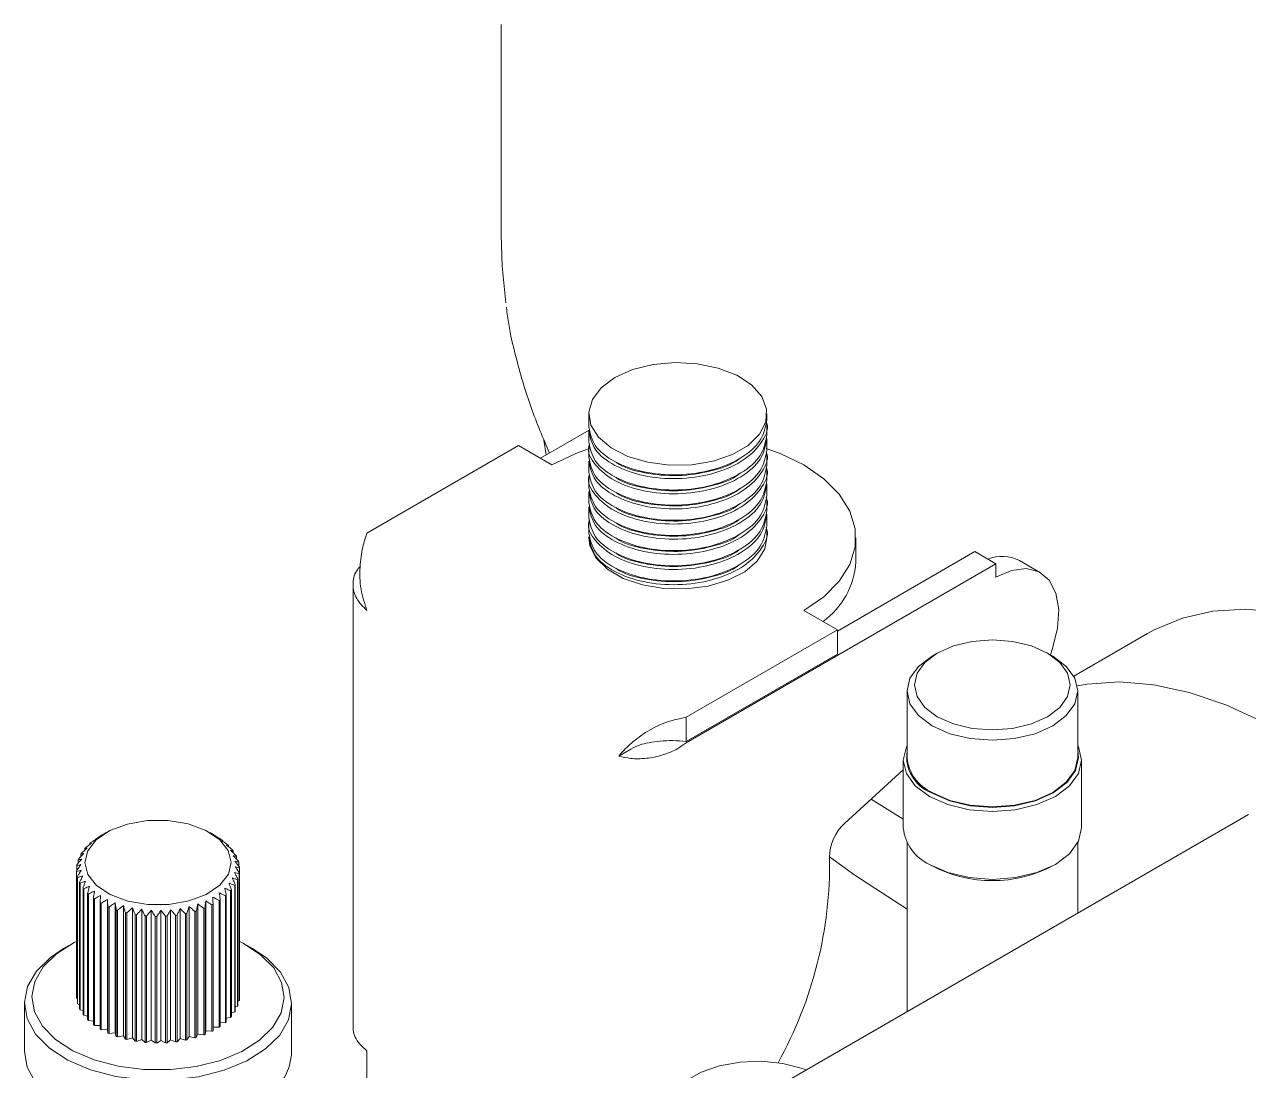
# Model space of a CAD drawing. Header units: millimetres. Extents: x 51507 to 66627, y -17810 to -7118.
# Drawn here: x 61073.8 to 61156.3, y -13988.9 to -13918.4 of the extents above; entities that cross this region are included whole.
import ezdxf

# ---------------------------------------------------------------- set-up
doc = ezdxf.new("R2010")
doc.units = ezdxf.units.MM
doc.header["$LTSCALE"] = 10
doc.layers.add('粗实线', color=4, linetype='Continuous', lineweight=18)

msp = doc.modelspace()

# ---------------------------------------------------------------- linework, layer by layer
at = {"layer": '粗实线'}
for p, q in [((61105.919, -13918.444), (61105.919, -13918.551)), ((61105.919, -13918.551), (61105.919, -13932.636)), ((61111.834, -13944.672), (61111.834, -13945.565)), ((61123.834, -13945.054), (61123.834, -13944.672)), ((61123.834, -13946.075), (61123.834, -13945.307)), ((61108.571, -13947.663), (61111.851, -13945.77)), ((61111.834, -13945.817), (61111.834, -13946.585)), ((61096.885, -13952.695), (61107.086, -13946.806)), ((61107.086, -13946.806), (61109.349, -13948.112)), ((61108.969, -13947.433), (61108.798, -13946.447)), ((61111.834, -13946.838), (61111.834, -13947.606)), ((61123.834, -13947.096), (61123.834, -13946.327)), ((61111.834, -13947.858), (61111.834, -13948.627)), ((61123.834, -13948.117), (61123.834, -13947.348)), ((61123.834, -13949.137), (61123.834, -13948.369)), ((61111.834, -13948.879), (61111.834, -13949.648)), ((61123.834, -13950.158), (61123.834, -13949.389)), ((61111.834, -13949.9), (61111.834, -13950.668)), ((61123.834, -13951.179), (61123.834, -13950.41)), ((61111.834, -13950.92), (61111.834, -13951.689)), ((61111.834, -13951.941), (61111.834, -13952.71)), ((61123.834, -13952.199), (61123.834, -13951.431)), ((61123.834, -13953.011), (61123.834, -13952.451)), ((61111.834, -13952.962), (61111.834, -13953.011)), ((61129.834, -13954.644), (61129.834, -13953.011)), ((61128.582, -13959.297), (61137.844, -13953.95)), ((61137.844, -13953.95), (61139.258, -13954.767)), ((61118.381, -13966.819), (61139.258, -13954.767)), ((61139.258, -13954.767), (61139.258, -13955.665)), ((61142.258, -13955.368), (61140.844, -13954.552)), ((61095.948, -13956.165), (61095.948, -13985.967)), ((61128.582, -13959.215), (61126.319, -13957.909)), ((61118.381, -13965.104), (61128.582, -13959.215)), ((61128.582, -13959.215), (61128.582, -13960.848)), ((61149.48, -13959.468), (61144.509, -13962.338)), ((61118.381, -13966.737), (61128.582, -13960.848)), ((61135.311, -13960.783), (61134.957, -13960.987)), ((61142.736, -13960.782), (61143.089, -13960.987)), ((61133.274, -13963.334), (61133.274, -13967.825)), ((61144.774, -13967.825), (61144.774, -13963.334)), ((61118.381, -13965.104), (61118.381, -13966.737)), ((61113.855, -13967.717), (61114.673, -13967.245)), ((61133.024, -13967.988), (61133.024, -13972.561)), ((61145.024, -13972.561), (61145.024, -13967.988)), ((61133.024, -13968.655), (61129.068, -13972.265)), ((61130.861, -13970.629), (61133.024, -13971.977)), ((61156.282, -13971.643), (61090.103, -14009.847)), ((61078.625, -13973.315), (61078.625, -13973.287)), ((61079.319, -13972.873), (61079.108, -13972.994)), ((61079.108, -13972.995), (61079.109, -13972.994)), ((61086.698, -13973.104), (61086.298, -13972.873)), ((61087.166, -13973.453), (61087.166, -13973.411)), ((61077.605, -13974.484), (61077.605, -13974.321)), ((61077.869, -13974.062), (61077.869, -13973.952)), ((61078.211, -13973.672), (61078.211, -13973.606)), ((61087.552, -13973.824), (61087.552, -13973.741)), ((61087.864, -13974.227), (61087.864, -13974.097)), ((61133.274, -13973.55), (61133.274, -13984.925)), ((61144.774, -13978.286), (61144.774, -13973.55)), ((61077.325, -13975.417), (61077.325, -13975.1)), ((61077.423, -13974.936), (61077.423, -13974.705)), ((61088.095, -13974.662), (61088.095, -13974.473)), ((61088.244, -13975.125), (61088.244, -13974.862)), ((61134.922, -13975.092), (61134.781, -13975.01)), ((61143.125, -13975.091), (61143.267, -13975.01)), ((61077.311, -13983.957), (61077.311, -13975.438)), ((61077.315, -13984.019), (61077.315, -13975.499)), ((61077.373, -13984.354), (61077.373, -13975.835)), ((61077.391, -13984.415), (61077.391, -13975.895)), ((61088.282, -13984.178), (61088.282, -13975.658)), ((61088.292, -13984.116), (61088.292, -13975.597)), ((61088.306, -13983.779), (61088.306, -13975.259)), ((61077.522, -13984.744), (61077.522, -13976.224)), ((61077.552, -13984.803), (61077.552, -13976.283)), ((61077.754, -13985.119), (61077.754, -13976.6)), ((61077.797, -13985.176), (61077.797, -13976.656)), ((61087.701, -13985.319), (61087.701, -13976.799)), ((61087.748, -13985.264), (61087.748, -13976.744)), ((61087.977, -13984.954), (61087.977, -13976.434)), ((61088.013, -13984.896), (61088.013, -13976.376)), ((61088.172, -13984.571), (61088.172, -13976.051)), ((61088.195, -13984.511), (61088.195, -13975.991)), ((61078.065, -13985.475), (61078.065, -13976.955)), ((61078.12, -13985.528), (61078.12, -13977.008)), ((61078.451, -13985.806), (61078.451, -13977.286)), ((61078.517, -13985.854), (61078.517, -13977.334)), ((61078.906, -13986.106), (61078.906, -13977.586)), ((61078.982, -13986.149), (61078.982, -13977.629)), ((61079.394, -13986.133), (61079.394, -13977.368)), ((61079.913, -13986.362), (61079.913, -13977.597)), ((61086.022, -13986.229), (61086.022, -13977.464)), ((61086.922, -13985.976), (61086.922, -13977.456)), ((61086.992, -13985.93), (61086.992, -13977.41)), ((61087.347, -13985.662), (61087.347, -13977.142)), ((61087.406, -13985.611), (61087.406, -13977.091)), ((61079.423, -13986.371), (61079.423, -13977.851)), ((61079.508, -13986.408), (61079.508, -13977.888)), ((61079.993, -13986.596), (61079.993, -13978.076)), ((61080.085, -13986.627), (61080.085, -13978.107)), ((61080.477, -13986.552), (61080.477, -13977.787)), ((61080.607, -13986.778), (61080.607, -13978.258)), ((61080.705, -13986.802), (61080.705, -13978.282)), ((61081.078, -13986.699), (61081.078, -13977.934)), ((61081.256, -13986.914), (61081.256, -13978.394)), ((61081.359, -13986.931), (61081.359, -13978.411)), ((61081.706, -13986.802), (61081.706, -13978.037)), ((61082.352, -13986.859), (61082.352, -13978.094)), ((61083.005, -13986.868), (61083.005, -13978.103)), ((61083.654, -13986.83), (61083.654, -13978.065)), ((61083.99, -13986.969), (61083.99, -13978.449)), ((61084.094, -13986.955), (61084.094, -13978.436)), ((61084.291, -13986.746), (61084.291, -13977.981)), ((61084.654, -13986.859), (61084.654, -13978.339)), ((61084.754, -13986.838), (61084.754, -13978.318)), ((61084.904, -13986.616), (61084.904, -13977.851)), ((61085.289, -13986.702), (61085.289, -13978.182)), ((61085.384, -13986.674), (61085.384, -13978.154)), ((61085.484, -13986.442), (61085.484, -13977.678)), ((61085.885, -13986.5), (61085.885, -13977.98)), ((61085.972, -13986.465), (61085.972, -13977.946)), ((61086.432, -13986.257), (61086.432, -13977.737)), ((61086.511, -13986.216), (61086.511, -13977.696)), ((61081.93, -13987.003), (61081.93, -13978.483)), ((61082.035, -13987.012), (61082.035, -13978.492)), ((61082.617, -13987.041), (61082.617, -13978.522)), ((61082.724, -13987.043), (61082.724, -13978.523)), ((61083.308, -13987.03), (61083.308, -13978.51)), ((61083.414, -13987.024), (61083.414, -13978.504)), ((61075.566, -13981.274), (61076.444, -13980.685)), ((61076.797, -13980.481), (61076.444, -13980.685)), ((61089.174, -13980.685), (61088.82, -13980.481)), ((61077.373, -13984.046), (61077.315, -13984.019)), ((61088.282, -13984.178), (61088.195, -13984.215)), ((61088.306, -13983.779), (61088.292, -13983.787)), ((61073.809, -13984.358), (61073.809, -13987.624)), ((61077.522, -13984.462), (61077.391, -13984.415)), ((61077.754, -13984.857), (61077.552, -13984.803)), ((61087.977, -13984.954), (61087.748, -13985.007)), ((61088.172, -13984.571), (61088.013, -13984.623)), ((61091.809, -13987.624), (61091.809, -13984.358)), ((61078.065, -13985.225), (61077.797, -13985.176)), ((61078.451, -13985.563), (61078.12, -13985.528)), ((61078.906, -13985.867), (61078.517, -13985.854)), ((61087.347, -13985.662), (61086.992, -13985.689)), ((61087.701, -13985.319), (61087.406, -13985.364)), ((61079.394, -13986.133), (61078.982, -13986.149)), ((61079.423, -13986.371), (61079.394, -13986.133)), ((61079.913, -13986.362), (61079.508, -13986.408)), ((61079.993, -13986.596), (61079.913, -13986.362)), ((61080.477, -13986.552), (61080.085, -13986.627)), ((61080.607, -13986.778), (61080.477, -13986.552)), ((61081.078, -13986.699), (61080.705, -13986.802)), ((61081.256, -13986.914), (61081.078, -13986.699)), ((61084.904, -13986.616), (61084.754, -13986.838)), ((61085.289, -13986.702), (61084.904, -13986.616)), ((61085.484, -13986.442), (61085.384, -13986.674)), ((61085.885, -13986.5), (61085.484, -13986.442)), ((61086.022, -13986.229), (61085.972, -13986.465)), ((61086.432, -13986.257), (61086.022, -13986.229)), ((61086.922, -13985.976), (61086.511, -13985.977)), ((61081.706, -13986.802), (61081.359, -13986.931)), ((61081.93, -13987.003), (61081.706, -13986.802)), ((61082.352, -13986.859), (61082.035, -13987.012)), ((61082.617, -13987.041), (61082.352, -13986.859)), ((61083.005, -13986.868), (61082.724, -13987.043)), ((61083.308, -13987.03), (61083.005, -13986.868)), ((61083.654, -13986.83), (61083.414, -13987.024)), ((61083.99, -13986.969), (61083.654, -13986.83)), ((61084.291, -13986.746), (61084.094, -13986.955)), ((61084.654, -13986.859), (61084.291, -13986.746)), ((61096.885, -13991.878), (61096.885, -13987.568))]:
    msp.add_line(p, q, dxfattribs=at)
for points in [[(61105.919, -13932.636), (61105.988, -13934.726), (61106.247, -13937.19)], [(61113.592, -13942.222), (61112.67, -13942.909), (61112.072, -13943.705), (61111.837, -13944.563), (61111.979, -13945.427), (61112.488, -13946.244), (61113.334, -13946.962), (61114.462, -13947.537), (61115.802, -13947.931), (61117.27, -13948.12), (61118.773, -13948.093), (61120.217, -13947.851), (61121.512, -13947.409), (61122.575, -13946.795), (61123.341, -13946.047), (61123.76, -13945.214), (61123.808, -13944.346), (61123.479, -13943.498), (61122.797, -13942.725), (61121.802, -13942.074), (61120.558, -13941.586), (61119.143, -13941.291), (61117.646, -13941.21), (61116.16, -13941.346), (61114.78, -13941.69), (61113.592, -13942.222)], [(61109.349, -13948.112), (61110.951, -13947.336), (61111.934, -13946.978)], [(61123.782, -13946.994), (61124.717, -13947.336), (61126.319, -13948.112), (61127.664, -13949.037), (61128.71, -13950.083), (61129.425, -13951.218), (61129.789, -13952.407), (61129.789, -13953.614), (61129.425, -13954.804), (61128.71, -13955.938), (61127.664, -13956.984), (61126.319, -13957.909)], [(61111.834, -13953.011), (61111.908, -13953.552), (61112.328, -13954.386), (61113.093, -13955.134), (61114.157, -13955.747), (61115.451, -13956.189), (61116.896, -13956.432), (61118.399, -13956.459), (61119.867, -13956.27), (61121.207, -13955.875), (61122.335, -13955.301), (61123.18, -13954.583), (61123.69, -13953.766), (61123.834, -13953.011)], [(61139.258, -13955.665), (61140.317, -13955.209), (61141.308, -13955.091), (61142.17, -13955.32), (61142.848, -13955.881), (61143.299, -13956.737), (61143.494, -13957.836), (61143.421, -13959.107), (61143.085, -13960.471), (61142.932, -13960.895)], [(61149.48, -13959.468), (61149.927, -13959.222), (61151.829, -13958.435), (61153.887, -13957.969), (61156.079, -13957.829), (61158.383, -13958.018), (61160.775, -13958.532), (61163.23, -13959.367), (61165.725, -13960.514), (61168.232, -13961.961), (61170.726, -13963.694), (61173.181, -13965.694), (61175.573, -13967.942), (61177.877, -13970.413), (61180.069, -13973.084), (61182.127, -13975.925), (61182.946, -13977.163)], [(61142.736, -13960.782), (61141.649, -13960.301), (61140.382, -13959.998), (61139.024, -13959.895), (61137.665, -13959.998), (61136.399, -13960.301), (61135.311, -13960.782), (61134.477, -13961.41), (61133.952, -13962.141), (61133.774, -13962.926), (61133.952, -13963.71), (61134.477, -13964.441), (61135.311, -13965.069)], [(61134.958, -13965.681), (61134.044, -13964.994), (61133.47, -13964.193), (61133.274, -13963.334), (61133.47, -13962.475), (61134.044, -13961.674), (61134.957, -13960.987)], [(61143.089, -13960.987), (61144.003, -13961.674), (61144.578, -13962.475), (61144.774, -13963.334), (61144.578, -13964.193), (61144.003, -13964.994), (61143.089, -13965.681), (61141.899, -13966.209), (61140.512, -13966.54), (61139.024, -13966.653), (61137.535, -13966.54), (61136.149, -13966.209), (61134.958, -13965.681)], [(61135.311, -13965.069), (61136.399, -13965.55), (61137.665, -13965.853), (61139.024, -13965.956), (61140.382, -13965.853), (61141.649, -13965.55), (61142.736, -13965.069), (61143.57, -13964.441), (61144.095, -13963.71), (61144.274, -13962.926), (61144.095, -13962.141), (61143.57, -13961.41), (61142.736, -13960.782)], [(61144.741, -13962.979), (61145.402, -13962.867), (61147.594, -13962.728), (61149.897, -13962.916), (61152.289, -13963.43), (61154.745, -13964.265), (61157.239, -13965.412), (61159.695, -13966.827)], [(61134.781, -13970.437), (61133.827, -13969.72), (61133.228, -13968.885), (61133.024, -13967.988), (61133.228, -13967.092), (61133.274, -13966.999)], [(61144.774, -13966.999), (61144.819, -13967.092), (61145.024, -13967.988), (61144.819, -13968.885), (61144.22, -13969.72), (61143.266, -13970.437), (61142.024, -13970.988), (61140.577, -13971.334), (61139.024, -13971.452), (61137.471, -13971.334), (61136.024, -13970.988), (61134.781, -13970.437)], [(61134.922, -13970.192), (61136.124, -13970.724), (61137.522, -13971.059), (61139.024, -13971.173), (61140.525, -13971.059), (61141.924, -13970.724), (61143.125, -13970.192), (61144.047, -13969.499), (61144.626, -13968.691), (61144.824, -13967.825), (61144.774, -13967.386)], [(61134.958, -13970.172), (61136.149, -13970.699), (61137.535, -13971.031), (61139.024, -13971.144), (61140.512, -13971.031), (61141.899, -13970.699), (61143.089, -13970.172), (61144.003, -13969.485), (61144.578, -13968.684), (61144.774, -13967.825)], [(61078.079, -13975.698), (61077.875, -13974.896), (61078.07, -13974.093), (61078.649, -13973.355), (61079.565, -13972.74), (61080.743, -13972.299), (61082.09, -13972.068), (61083.494, -13972.066), (61084.843, -13972.291), (61086.027, -13972.727), (61086.95, -13973.338), (61087.538, -13974.074)], [(61134.781, -13975.01), (61136.024, -13975.56), (61137.471, -13975.906), (61139.024, -13976.024), (61140.577, -13975.906), (61142.024, -13975.56), (61143.266, -13975.01), (61144.22, -13974.293), (61144.819, -13973.457), (61145.024, -13972.561)], [(61087.538, -13974.074), (61087.743, -13974.876), (61087.548, -13975.679), (61086.969, -13976.418), (61086.053, -13977.033), (61084.874, -13977.473), (61083.528, -13977.704), (61082.123, -13977.707), (61080.774, -13977.481), (61079.59, -13977.045), (61078.667, -13976.435), (61078.079, -13975.698)], [(61133.274, -13978.038), (61129.756, -13975.731), (61128.05, -13974.509)], [(61077.423, -13980.154), (61077.167, -13980.28), (61075.968, -13981.037)], [(61089.649, -13986.863), (61090.548, -13985.978), (61091.11, -13985.005), (61091.308, -13983.985), (61091.135, -13982.965), (61090.599, -13981.987), (61089.721, -13981.095), (61088.542, -13980.327), (61088.244, -13980.177)], [(61089.174, -13980.685), (61090.128, -13981.335), (61091.057, -13982.279), (61091.625, -13983.315), (61091.808, -13984.396), (61091.598, -13985.475), (61091.004, -13986.506), (61090.051, -13987.442)], [(61090.051, -13987.442), (61088.782, -13988.244), (61087.252, -13988.876), (61085.528, -13989.311), (61083.684, -13989.529), (61081.803, -13989.521), (61079.965, -13989.288), (61078.252, -13988.839), (61076.738, -13988.194), (61075.489, -13987.382), (61074.56, -13986.437), (61073.992, -13985.402), (61073.809, -13984.321), (61074.019, -13983.241), (61074.613, -13982.211), (61075.566, -13981.274)], [(61075.968, -13981.037), (61075.069, -13981.922), (61074.507, -13982.895), (61074.309, -13983.914), (61074.482, -13984.935), (61075.019, -13985.913), (61075.896, -13986.805), (61077.075, -13987.573), (61078.505, -13988.182), (61080.123, -13988.606), (61081.859, -13988.826), (61083.636, -13988.834), (61085.377, -13988.628), (61087.005, -13988.217), (61088.45, -13987.62), (61089.649, -13986.863)], [(61073.809, -13987.624), (61073.992, -13988.668), (61074.56, -13989.703), (61075.489, -13990.648), (61076.738, -13991.46), (61078.252, -13992.105), (61079.965, -13992.554), (61081.803, -13992.787), (61083.684, -13992.795), (61085.528, -13992.577), (61087.252, -13992.143), (61088.782, -13991.511), (61090.051, -13990.709)], [(61126.466, -13988.855), (61126.235, -13988.77), (61124.909, -13988.425), (61123.478, -13988.274), (61122.026, -13988.325), (61120.638, -13988.574), (61119.393, -13989.009), (61118.365, -13989.602), (61117.612, -13990.321), (61117.179, -13991.123), (61117.092, -13991.961), (61117.354, -13992.787), (61117.951, -13993.552), (61118.098, -13993.686)]]:
    msp.add_lwpolyline(points, dxfattribs=at)
for centre, radius, start, end in [((61139.667, -13956.856), 2.588, 62.9512, 111.66321), ((61124.34, -13954.226), 5.51, 306.47026, 355.6533), ((61135.893, -13967.734), 2.643, 172.42731, 248.44385), ((61136.146, -13967.542), 2.886, 185.62978, 245.69036), ((61131.127, -13974.55), 3.076, 132.01886, 179.60594), ((61136.021, -13972.265), 3.012, 185.62978, 245.69036), ((61081.235, -13977.146), 4.659, 123.03683, 124.0679), ((61084.591, -13976.847), 4.294, 53.15433, 54.24304), ((61079.734, -13975.583), 2.475, 147.77595, 149.34791), ((61080.19, -13975.921), 3.043, 138.32839, 139.69788), ((61080.707, -13976.445), 3.781, 130.13921, 131.3243), ((61085.121, -13976.213), 3.467, 45.47529, 46.73077), ((61085.62, -13975.764), 2.795, 36.6055, 38.05496), ((61079.184, -13975.353), 1.876, 170.37168, 172.26273), ((61079.386, -13975.409), 2.086, 158.5263, 160.28815), ((61086.024, -13975.503), 2.313, 27.25604, 28.07815), ((61086.052, -13975.488), 2.282, 26.4264, 27.25603), ((61086.331, -13975.376), 1.98, 15.02668, 16.85038), ((61100.496, -13974.982), 27.559, 330.92855, 0.94113), ((61139.024, -13967.306), 8.8, 242.22233, 297.78304), ((61079.149, -13975.348), 1.841, 182.78387, 184.69864), ((61079.286, -13975.321), 1.98, 195.02668, 196.85038), ((61086.433, -13975.344), 1.876, 350.37168, 352.26273), ((61086.468, -13975.349), 1.841, 2.78387, 4.69864), ((61079.565, -13975.208), 2.282, 206.4264, 207.25603), ((61079.593, -13975.194), 2.313, 207.25604, 208.07815), ((61079.997, -13974.933), 2.795, 216.6055, 218.05496), ((61085.427, -13974.776), 3.043, 318.32839, 319.69788), ((61085.884, -13975.114), 2.475, 327.77595, 329.34791), ((61086.231, -13975.288), 2.086, 338.5263, 340.28815), ((61080.496, -13974.484), 3.467, 225.47529, 226.73077), ((61081.026, -13973.85), 4.294, 233.15433, 234.24304), ((61081.537, -13973.06), 5.235, 239.83806, 240.79202), ((61084.382, -13973.551), 4.659, 303.03683, 304.0679), ((61084.91, -13974.252), 3.781, 310.13921, 311.3243), ((61081.985, -13972.169), 6.233, 245.73096, 246.58015), ((61082.34, -13971.252), 7.216, 251.01658, 251.78677), ((61082.589, -13970.398), 8.106, 255.85041, 256.56315), ((61082.734, -13969.693), 8.826, 260.36245, 261.03585), ((61082.85, -13969.47), 9.052, 277.23761, 277.89977), ((61082.959, -13970.094), 8.418, 281.62001, 282.31501), ((61083.165, -13970.899), 7.587, 286.26107, 287.00594), ((61083.478, -13971.801), 6.632, 291.27917, 292.09396), ((61083.892, -13972.712), 5.63, 296.81507, 297.7238), ((61082.796, -13969.21), 9.313, 264.66312, 265.31285), ((61082.809, -13969.002), 9.521, 268.84953, 269.48976), ((61082.812, -13969.092), 9.431, 273.01158, 273.65587), ((61079.149, -13983.868), 1.841, 182.78387, 184.69864), ((61086.433, -13983.864), 1.876, 350.37168, 352.26273), ((61079.286, -13983.841), 1.98, 195.02668, 196.85038), ((61079.579, -13983.721), 2.298, 206.42922, 208.08097), ((61085.884, -13983.634), 2.475, 327.77595, 329.34791), ((61086.231, -13983.808), 2.086, 338.5263, 340.28815), ((61079.997, -13983.453), 2.795, 216.6055, 218.05496), ((61080.496, -13983.003), 3.467, 225.47529, 226.73077), ((61081.026, -13982.37), 4.294, 233.15433, 234.24304), ((61084.91, -13982.772), 3.781, 310.13921, 311.3243), ((61085.427, -13983.296), 3.043, 318.32839, 319.69788), ((61081.537, -13981.58), 5.235, 239.83806, 240.79202), ((61081.985, -13980.689), 6.233, 245.73096, 246.58015), ((61082.34, -13979.772), 7.216, 251.01658, 251.78677), ((61083.165, -13979.419), 7.587, 286.26107, 287.00594), ((61083.478, -13980.321), 6.632, 291.27917, 292.09396), ((61083.892, -13981.232), 5.63, 296.81507, 297.7238), ((61084.382, -13982.071), 4.659, 303.03683, 304.0679), ((61082.589, -13978.918), 8.106, 255.85041, 256.56315), ((61082.734, -13978.213), 8.826, 260.36245, 261.03585), ((61082.796, -13977.73), 9.313, 264.66312, 265.31285), ((61082.809, -13977.522), 9.521, 268.84953, 269.48976), ((61082.812, -13977.612), 9.431, 273.01158, 273.65587), ((61082.85, -13977.99), 9.052, 277.23761, 277.89977), ((61082.959, -13978.614), 8.418, 281.62001, 282.31501), ((61087.933, -13987.459), 3.879, 303.09755, 357.55442)]:
    msp.add_arc(centre, radius, start, end, dxfattribs=at)
for points, knots in [([(61106.282, -13937.473), (61106.294, -13937.586), (61106.415, -13938.782), (61106.948, -13941.046), (61107.865, -13944.224), (61108.748, -13946.29), (61109.184, -13947.31)], [0, 0, 0, 0, 0.345452, 3.684656, 7.03107, 10.292092, 10.292092, 10.292092, 10.292092]), ([(61123.793, -13945.181), (61123.808, -13945.222), (61123.986, -13945.727), (61123.462, -13946.735), (61122.203, -13947.946), (61120.186, -13948.782), (61117.836, -13949.116), (61115.475, -13948.909), (61113.492, -13948.202), (61112.105, -13947.113), (61111.924, -13946.249), (61111.834, -13945.817)], [0, 0, 0, 0, 0.171058, 2.056804, 3.94255, 5.828296, 7.714042, 9.599788, 11.485534, 13.37128, 15.257026, 15.257026, 15.257026, 15.257026]), ([(61123.834, -13946.327), (61123.744, -13946.802), (61123.564, -13947.751), (61122.176, -13948.968), (61120.193, -13949.802), (61117.832, -13950.136), (61115.483, -13949.93), (61113.465, -13949.222), (61112.206, -13948.139), (61111.682, -13947.215), (61111.863, -13946.753), (61111.88, -13946.712)], [0, 0, 0, 0, 1.884011, 3.768021, 5.652032, 7.536042, 9.420053, 11.304063, 13.188074, 15.072084, 15.260266, 15.260266, 15.260266, 15.260266]), ([(61123.793, -13947.222), (61123.808, -13947.264), (61123.986, -13947.768), (61123.462, -13948.777), (61122.203, -13949.987), (61120.186, -13950.823), (61117.836, -13951.157), (61115.475, -13950.95), (61113.492, -13950.244), (61112.105, -13949.154), (61111.924, -13948.29), (61111.834, -13947.858)], [0, 0, 0, 0, 0.171058, 2.056804, 3.94255, 5.828296, 7.714042, 9.599788, 11.485534, 13.37128, 15.257026, 15.257026, 15.257026, 15.257026]), ([(61121.997, -13947.665), (61121.979, -13947.682), (61121.545, -13948.085), (61120.068, -13948.563), (61117.835, -13948.924), (61115.598, -13948.691), (61114.113, -13948.294), (61113.673, -13947.928), (61113.647, -13947.906)], [0, 0, 0, 0, 0.093807, 2.218666, 4.343525, 6.468384, 8.593243, 8.726779, 8.726779, 8.726779, 8.726779]), ([(61123.793, -13948.243), (61123.808, -13948.284), (61123.986, -13948.789), (61123.462, -13949.797), (61122.203, -13951.008), (61120.186, -13951.844), (61117.834, -13952.177), (61115.482, -13951.971), (61113.465, -13951.263), (61112.206, -13950.18), (61111.682, -13949.257), (61111.863, -13948.795), (61111.88, -13948.753)], [0, 0, 0, 0, 0.170789, 2.053567, 3.936346, 5.819124, 7.701902, 9.584681, 11.467459, 13.350237, 15.233016, 15.421075, 15.421075, 15.421075, 15.421075]), ([(61121.997, -13948.685), (61121.979, -13948.702), (61121.545, -13949.105), (61120.068, -13949.584), (61117.835, -13949.945), (61115.598, -13949.712), (61114.113, -13949.315), (61113.673, -13948.948), (61113.647, -13948.927)], [0, 0, 0, 0, 0.093807, 2.218666, 4.343525, 6.468384, 8.593243, 8.726779, 8.726779, 8.726779, 8.726779]), ([(61123.793, -13950.284), (61123.808, -13950.326), (61123.986, -13950.83), (61123.462, -13951.839), (61122.203, -13953.049), (61120.186, -13953.885), (61117.836, -13954.219), (61115.475, -13954.012), (61113.492, -13953.306), (61112.105, -13952.216), (61111.924, -13951.352), (61111.834, -13950.92)], [0, 0, 0, 0, 0.171058, 2.056804, 3.94255, 5.828296, 7.714042, 9.599788, 11.485534, 13.37128, 15.257026, 15.257026, 15.257026, 15.257026]), ([(61121.997, -13949.706), (61121.979, -13949.723), (61121.545, -13950.126), (61120.068, -13950.604), (61117.835, -13950.966), (61115.598, -13950.732), (61114.113, -13950.335), (61113.673, -13949.969), (61113.647, -13949.948)], [0, 0, 0, 0, 0.093807, 2.218666, 4.343525, 6.468384, 8.593243, 8.726779, 8.726779, 8.726779, 8.726779]), ([(61121.997, -13950.727), (61121.979, -13950.744), (61121.545, -13951.147), (61120.068, -13951.625), (61117.835, -13951.986), (61115.598, -13951.753), (61114.113, -13951.356), (61113.673, -13950.99), (61113.647, -13950.968)], [0, 0, 0, 0, 0.093807, 2.218666, 4.343525, 6.468384, 8.593243, 8.726779, 8.726779, 8.726779, 8.726779]), ([(61123.834, -13951.431), (61123.744, -13951.905), (61123.564, -13952.854), (61122.176, -13954.071), (61120.193, -13954.905), (61117.832, -13955.24), (61115.483, -13955.033), (61113.465, -13954.325), (61112.206, -13953.242), (61111.682, -13952.319), (61111.863, -13951.857), (61111.88, -13951.815)], [0, 0, 0, 0, 1.884011, 3.768021, 5.652032, 7.536042, 9.420053, 11.304063, 13.188074, 15.072084, 15.260266, 15.260266, 15.260266, 15.260266]), ([(61121.997, -13951.747), (61121.979, -13951.764), (61121.545, -13952.167), (61120.068, -13952.646), (61117.835, -13953.007), (61115.598, -13952.774), (61114.113, -13952.377), (61113.673, -13952.011), (61113.647, -13951.989)], [0, 0, 0, 0, 0.093807, 2.218666, 4.343525, 6.468384, 8.593243, 8.726779, 8.726779, 8.726779, 8.726779]), ([(61096.885, -13957.92), (61096.728, -13957.44), (61096.414, -13956.479), (61096.38, -13954.959), (61096.572, -13953.615), (61096.783, -13952.994), (61096.885, -13952.695)], [0, 0, 0, 0, 1.359888, 2.720778, 4.081674, 5.339087, 5.339087, 5.339087, 5.339087]), ([(61123.793, -13952.325), (61123.808, -13952.367), (61123.986, -13952.872), (61123.462, -13953.88), (61122.203, -13955.091), (61120.186, -13955.926), (61117.836, -13956.26), (61115.475, -13956.054), (61113.492, -13955.347), (61112.105, -13954.258), (61111.924, -13953.394), (61111.834, -13952.962)], [0, 0, 0, 0, 0.171058, 2.056804, 3.94255, 5.828296, 7.714042, 9.599788, 11.485534, 13.37128, 15.257026, 15.257026, 15.257026, 15.257026]), ([(61121.997, -13952.768), (61121.979, -13952.785), (61121.545, -13953.188), (61120.068, -13953.666), (61117.835, -13954.028), (61115.598, -13953.795), (61114.113, -13953.397), (61113.673, -13953.031), (61113.647, -13953.01)], [0, 0, 0, 0, 0.093807, 2.218666, 4.343525, 6.468384, 8.593243, 8.726779, 8.726779, 8.726779, 8.726779]), ([(61121.997, -13953.789), (61121.979, -13953.806), (61121.545, -13954.209), (61120.068, -13954.687), (61117.835, -13955.048), (61115.598, -13954.815), (61114.113, -13954.418), (61113.673, -13954.052), (61113.647, -13954.03)], [0, 0, 0, 0, 0.093807, 2.218666, 4.343525, 6.468384, 8.593243, 8.726779, 8.726779, 8.726779, 8.726779]), ([(61096.422, -13954.96), (61096.34, -13955.049), (61096.01, -13955.409), (61095.887, -13956.169), (61096.094, -13957.122), (61096.621, -13957.654), (61096.885, -13957.92)], [0, 0, 0, 0, 0.33775, 1.353017, 2.368283, 3.38355, 3.38355, 3.38355, 3.38355]), ([(61121.997, -13954.809), (61121.979, -13954.826), (61121.545, -13955.229), (61120.068, -13955.708), (61117.835, -13956.069), (61115.598, -13955.836), (61114.113, -13955.439), (61113.673, -13955.073), (61113.647, -13955.051)], [0, 0, 0, 0, 0.093807, 2.218666, 4.343525, 6.468384, 8.593243, 8.726779, 8.726779, 8.726779, 8.726779]), ([(61113.855, -13967.717), (61114.113, -13967.781), (61114.654, -13967.916), (61115.708, -13967.903), (61116.821, -13967.676), (61117.748, -13967.29), (61118.203, -13966.952), (61118.381, -13966.819)], [0, 0, 0, 0, 0.951851, 2.002255, 3.052689, 4.103122, 4.779745, 4.779745, 4.779745, 4.779745]), ([(61114.673, -13967.245), (61114.863, -13967.145), (61115.231, -13966.949), (61115.652, -13966.863), (61115.856, -13966.822)], [0, 0, 0, 0, 0.649635, 1.263296, 1.263296, 1.263296, 1.263296]), ([(61078.68, -13973.279), (61078.603, -13973.33), (61078.465, -13973.421), (61078.33, -13973.514), (61078.27, -13973.555)], [0, 0, 0, 0, 0.2767444, 0.4941876, 0.4941876, 0.4941876, 0.4941876]), ([(61078.625, -13973.287), (61078.635, -13973.285), (61078.653, -13973.28), (61078.672, -13973.279), (61078.68, -13973.279)], [0, 0, 0, 0, 0.03087608, 0.05513573, 0.05513573, 0.05513573, 0.05513573]), ([(61079.109, -13972.994), (61079.031, -13973.04), (61078.892, -13973.121), (61078.755, -13973.204), (61078.695, -13973.241)], [0, 0, 0, 0, 0.269467, 0.4811921, 0.4811921, 0.4811921, 0.4811921]), ([(61086.687, -13973.104), (61086.692, -13973.105), (61086.7, -13973.105), (61086.707, -13973.109), (61086.711, -13973.111)], [0, 0, 0, 0, 0.01372332, 0.02450599, 0.02450599, 0.02450599, 0.02450599]), ([(61087.1, -13973.363), (61087.023, -13973.314), (61086.887, -13973.227), (61086.748, -13973.142), (61086.687, -13973.104)], [0, 0, 0, 0, 0.272653, 0.4868792, 0.4868792, 0.4868792, 0.4868792]), ([(61087.091, -13973.401), (61087.105, -13973.402), (61087.13, -13973.404), (61087.155, -13973.409), (61087.166, -13973.411)], [0, 0, 0, 0, 0.04236609, 0.0756539, 0.0756539, 0.0756539, 0.0756539]), ([(61087.497, -13973.689), (61087.422, -13973.634), (61087.287, -13973.537), (61087.151, -13973.442), (61087.091, -13973.401)], [0, 0, 0, 0, 0.2790192, 0.4982474, 0.4982474, 0.4982474, 0.4982474]), ([(61077.806, -13974.284), (61077.738, -13974.351), (61077.617, -13974.471), (61077.498, -13974.592), (61077.445, -13974.645)], [0, 0, 0, 0, 0.2859432, 0.510614, 0.510614, 0.510614, 0.510614]), ([(61077.605, -13974.321), (61077.642, -13974.313), (61077.709, -13974.3), (61077.776, -13974.289), (61077.806, -13974.284)], [0, 0, 0, 0, 0.1146376, 0.2047096, 0.2047096, 0.2047096, 0.2047096]), ([(61078.023, -13973.929), (61077.951, -13973.991), (61077.823, -13974.101), (61077.696, -13974.213), (61077.64, -13974.263)], [0, 0, 0, 0, 0.2847728, 0.5085241, 0.5085241, 0.5085241, 0.5085241]), ([(61077.869, -13973.952), (61077.897, -13973.947), (61077.949, -13973.938), (61078.001, -13973.931), (61078.023, -13973.929)], [0, 0, 0, 0, 0.0875846, 0.1564008, 0.1564008, 0.1564008, 0.1564008]), ([(61078.316, -13973.592), (61078.241, -13973.648), (61078.107, -13973.749), (61077.975, -13973.852), (61077.916, -13973.897)], [0, 0, 0, 0, 0.2817859, 0.5031903, 0.5031903, 0.5031903, 0.5031903]), ([(61078.211, -13973.606), (61078.23, -13973.603), (61078.265, -13973.596), (61078.301, -13973.593), (61078.316, -13973.592)], [0, 0, 0, 0, 0.0595364, 0.1063147, 0.1063147, 0.1063147, 0.1063147]), ([(61087.427, -13973.724), (61087.45, -13973.726), (61087.492, -13973.731), (61087.534, -13973.738), (61087.552, -13973.741)], [0, 0, 0, 0, 0.0708381, 0.1264969, 0.1264969, 0.1264969, 0.1264969]), ([(61087.821, -13974.041), (61087.748, -13973.981), (61087.617, -13973.875), (61087.485, -13973.77), (61087.427, -13973.724)], [0, 0, 0, 0, 0.2832149, 0.5057398, 0.5057398, 0.5057398, 0.5057398]), ([(61087.69, -13974.069), (61087.723, -13974.073), (61087.781, -13974.081), (61087.838, -13974.092), (61087.864, -13974.097)], [0, 0, 0, 0, 0.0985292, 0.1759455, 0.1759455, 0.1759455, 0.1759455]), ([(61088.065, -13974.414), (61087.995, -13974.349), (61087.871, -13974.233), (61087.745, -13974.119), (61087.69, -13974.069)], [0, 0, 0, 0, 0.2854445, 0.5097211, 0.5097211, 0.5097211, 0.5097211]), ([(61077.61, -13975.028), (61077.554, -13975.104), (61077.454, -13975.24), (61077.354, -13975.377), (61077.311, -13975.438)], [0, 0, 0, 0, 0.2840453, 0.5072248, 0.5072248, 0.5072248, 0.5072248]), ([(61077.325, -13975.1), (61077.378, -13975.086), (61077.473, -13975.061), (61077.568, -13975.038), (61077.61, -13975.028)], [0, 0, 0, 0, 0.1645292, 0.2938015, 0.2938015, 0.2938015, 0.2938015]), ([(61077.668, -13974.653), (61077.605, -13974.724), (61077.493, -13974.852), (61077.383, -13974.982), (61077.335, -13975.039)], [0, 0, 0, 0, 0.2855881, 0.50998, 0.50998, 0.50998, 0.50998]), ([(61077.423, -13974.705), (61077.468, -13974.695), (61077.549, -13974.676), (61077.631, -13974.66), (61077.668, -13974.653)], [0, 0, 0, 0, 0.1403797, 0.2506775, 0.2506775, 0.2506775, 0.2506775]), ([(61087.876, -13974.43), (61087.917, -13974.437), (61087.991, -13974.45), (61088.063, -13974.466), (61088.095, -13974.473)], [0, 0, 0, 0, 0.1250943, 0.2233832, 0.2233832, 0.2233832, 0.2233832]), ([(61088.226, -13974.802), (61088.161, -13974.732), (61088.045, -13974.607), (61087.928, -13974.484), (61087.876, -13974.43)], [0, 0, 0, 0, 0.2859677, 0.5106555, 0.5106555, 0.5106555, 0.5106555]), ([(61087.982, -13974.802), (61088.031, -13974.813), (61088.119, -13974.831), (61088.206, -13974.853), (61088.244, -13974.862)], [0, 0, 0, 0, 0.1502321, 0.2682722, 0.2682722, 0.2682722, 0.2682722]), ([(61088.302, -13975.198), (61088.243, -13975.124), (61088.137, -13974.991), (61088.03, -13974.86), (61087.982, -13974.802)], [0, 0, 0, 0, 0.2850953, 0.5090977, 0.5090977, 0.5090977, 0.5090977]), ([(61077.315, -13975.499), (61077.374, -13975.481), (61077.48, -13975.448), (61077.588, -13975.418), (61077.635, -13975.405)], [0, 0, 0, 0, 0.186838, 0.3336385, 0.3336385, 0.3336385, 0.3336385]), ([(61077.635, -13975.405), (61077.586, -13975.485), (61077.498, -13975.627), (61077.412, -13975.771), (61077.373, -13975.835)], [0, 0, 0, 0, 0.2816881, 0.5030155, 0.5030155, 0.5030155, 0.5030155]), ([(61077.391, -13975.895), (61077.456, -13975.872), (61077.572, -13975.832), (61077.689, -13975.794), (61077.741, -13975.777)], [0, 0, 0, 0, 0.2070955, 0.3698125, 0.3698125, 0.3698125, 0.3698125]), ([(61077.741, -13975.777), (61077.7, -13975.86), (61077.626, -13976.008), (61077.554, -13976.158), (61077.522, -13976.224)], [0, 0, 0, 0, 0.2789104, 0.4980555, 0.4980555, 0.4980555, 0.4980555]), ([(61087.811, -13975.923), (61087.879, -13975.946), (61088, -13975.988), (61088.12, -13976.032), (61088.172, -13976.051)], [0, 0, 0, 0, 0.2145744, 0.3831694, 0.3831694, 0.3831694, 0.3831694]), ([(61088.013, -13976.376), (61087.975, -13976.291), (61087.909, -13976.139), (61087.841, -13975.989), (61087.811, -13975.923)], [0, 0, 0, 0, 0.2777731, 0.4960222, 0.4960222, 0.4960222, 0.4960222]), ([(61087.95, -13975.554), (61088.012, -13975.573), (61088.124, -13975.606), (61088.234, -13975.642), (61088.282, -13975.658)], [0, 0, 0, 0, 0.1951862, 0.3485475, 0.3485475, 0.3485475, 0.3485475]), ([(61088.195, -13975.991), (61088.149, -13975.91), (61088.068, -13975.763), (61087.986, -13975.618), (61087.95, -13975.554)], [0, 0, 0, 0, 0.2806079, 0.5010843, 0.5010843, 0.5010843, 0.5010843]), ([(61088.007, -13975.179), (61088.063, -13975.193), (61088.164, -13975.219), (61088.263, -13975.247), (61088.306, -13975.259)], [0, 0, 0, 0, 0.1736739, 0.3101327, 0.3101327, 0.3101327, 0.3101327]), ([(61088.292, -13975.597), (61088.239, -13975.518), (61088.145, -13975.378), (61088.049, -13975.24), (61088.007, -13975.179)], [0, 0, 0, 0, 0.2831808, 0.5056788, 0.5056788, 0.5056788, 0.5056788]), ([(61077.552, -13976.283), (61077.622, -13976.255), (61077.746, -13976.206), (61077.872, -13976.159), (61077.927, -13976.138)], [0, 0, 0, 0, 0.2251328, 0.4020219, 0.4020219, 0.4020219, 0.4020219]), ([(61077.927, -13976.138), (61077.895, -13976.224), (61077.836, -13976.377), (61077.779, -13976.532), (61077.754, -13976.6)], [0, 0, 0, 0, 0.2761057, 0.4930471, 0.4930471, 0.4930471, 0.4930471]), ([(61077.797, -13976.656), (61077.87, -13976.623), (61078, -13976.564), (61078.132, -13976.508), (61078.19, -13976.483)], [0, 0, 0, 0, 0.2408273, 0.4300478, 0.4300478, 0.4300478, 0.4300478]), ([(61078.19, -13976.483), (61078.167, -13976.571), (61078.125, -13976.728), (61078.083, -13976.886), (61078.065, -13976.955)], [0, 0, 0, 0, 0.2736406, 0.488645, 0.488645, 0.488645, 0.488645]), ([(61078.12, -13977.008), (61078.195, -13976.97), (61078.33, -13976.902), (61078.466, -13976.836), (61078.526, -13976.806)], [0, 0, 0, 0, 0.2541064, 0.4537603, 0.4537603, 0.4537603, 0.4537603]), ([(61078.526, -13976.806), (61078.512, -13976.896), (61078.487, -13977.055), (61078.462, -13977.215), (61078.451, -13977.286)], [0, 0, 0, 0, 0.2718254, 0.4854036, 0.4854036, 0.4854036, 0.4854036]), ([(61087.301, -13976.615), (61087.376, -13976.649), (61087.51, -13976.709), (61087.643, -13976.772), (61087.701, -13976.799)], [0, 0, 0, 0, 0.246423, 0.4400421, 0.4400421, 0.4400421, 0.4400421]), ([(61087.406, -13977.091), (61087.387, -13977.002), (61087.352, -13976.843), (61087.317, -13976.685), (61087.301, -13976.615)], [0, 0, 0, 0, 0.2728239, 0.4871845, 0.4871845, 0.4871845, 0.4871845]), ([(61087.594, -13976.278), (61087.666, -13976.307), (61087.794, -13976.357), (61087.921, -13976.411), (61087.977, -13976.434)], [0, 0, 0, 0, 0.2316877, 0.413729, 0.413729, 0.413729, 0.413729]), ([(61087.748, -13976.744), (61087.72, -13976.657), (61087.669, -13976.501), (61087.617, -13976.346), (61087.594, -13976.278)], [0, 0, 0, 0, 0.2750625, 0.4911819, 0.4911819, 0.4911819, 0.4911819]), ([(61078.517, -13977.334), (61078.594, -13977.291), (61078.73, -13977.212), (61078.869, -13977.136), (61078.93, -13977.103)], [0, 0, 0, 0, 0.2649503, 0.4731245, 0.4731245, 0.4731245, 0.4731245]), ([(61078.93, -13977.103), (61078.925, -13977.193), (61078.918, -13977.353), (61078.91, -13977.515), (61078.906, -13977.586)], [0, 0, 0, 0, 0.2708852, 0.4837247, 0.4837247, 0.4837247, 0.4837247]), ([(61078.982, -13977.629), (61079.059, -13977.58), (61079.195, -13977.492), (61079.334, -13977.406), (61079.394, -13977.368)], [0, 0, 0, 0, 0.2733956, 0.4882053, 0.4882053, 0.4882053, 0.4882053]), ([(61079.394, -13977.368), (61079.4, -13977.458), (61079.409, -13977.618), (61079.419, -13977.78), (61079.423, -13977.851)], [0, 0, 0, 0, 0.2709359, 0.4838152, 0.4838152, 0.4838152, 0.4838152]), ([(61079.508, -13977.888), (61079.583, -13977.833), (61079.717, -13977.735), (61079.853, -13977.639), (61079.913, -13977.597)], [0, 0, 0, 0, 0.2795361, 0.4991704, 0.4991704, 0.4991704, 0.4991704]), ([(61079.913, -13977.597), (61079.928, -13977.686), (61079.955, -13977.845), (61079.981, -13978.005), (61079.993, -13978.076)], [0, 0, 0, 0, 0.2719712, 0.485664, 0.485664, 0.485664, 0.485664]), ([(61085.972, -13977.946), (61085.982, -13977.855), (61085.998, -13977.694), (61086.014, -13977.534), (61086.022, -13977.464)], [0, 0, 0, 0, 0.2712372, 0.484351, 0.484351, 0.484351, 0.484351]), ([(61086.022, -13977.464), (61086.099, -13977.514), (61086.236, -13977.605), (61086.372, -13977.697), (61086.432, -13977.737)], [0, 0, 0, 0, 0.2761166, 0.4930664, 0.4930664, 0.4930664, 0.4930664]), ([(61086.509, -13977.213), (61086.586, -13977.258), (61086.725, -13977.338), (61086.862, -13977.42), (61086.922, -13977.456)], [0, 0, 0, 0, 0.2686066, 0.4796558, 0.4796558, 0.4796558, 0.4796558]), ([(61086.511, -13977.696), (61086.511, -13977.606), (61086.51, -13977.444), (61086.509, -13977.283), (61086.509, -13977.213)], [0, 0, 0, 0, 0.2707854, 0.4835443, 0.4835443, 0.4835443, 0.4835443]), ([(61086.937, -13976.928), (61087.014, -13976.968), (61087.152, -13977.038), (61087.287, -13977.11), (61087.347, -13977.142)], [0, 0, 0, 0, 0.2587285, 0.4620162, 0.4620162, 0.4620162, 0.4620162]), ([(61086.992, -13977.41), (61086.982, -13977.32), (61086.964, -13977.159), (61086.945, -13976.999), (61086.937, -13976.928)], [0, 0, 0, 0, 0.271337, 0.4845292, 0.4845292, 0.4845292, 0.4845292]), ([(61080.085, -13978.107), (61080.158, -13978.047), (61080.288, -13977.939), (61080.419, -13977.833), (61080.477, -13977.787)], [0, 0, 0, 0, 0.283524, 0.5062917, 0.5062917, 0.5062917, 0.5062917]), ([(61080.477, -13977.787), (61080.502, -13977.874), (61080.545, -13978.031), (61080.588, -13978.189), (61080.607, -13978.258)], [0, 0, 0, 0, 0.2738635, 0.4890431, 0.4890431, 0.4890431, 0.4890431]), ([(61080.705, -13978.282), (61080.774, -13978.217), (61080.898, -13978.1), (61081.023, -13977.985), (61081.078, -13977.934)], [0, 0, 0, 0, 0.2855694, 0.5099442, 0.5099442, 0.5099442, 0.5099442]), ([(61081.078, -13977.934), (61081.112, -13978.02), (61081.171, -13978.173), (61081.23, -13978.327), (61081.256, -13978.394)], [0, 0, 0, 0, 0.276378, 0.4935333, 0.4935333, 0.4935333, 0.4935333]), ([(61081.359, -13978.411), (61081.423, -13978.341), (61081.538, -13978.216), (61081.655, -13978.092), (61081.706, -13978.037)], [0, 0, 0, 0, 0.2859376, 0.5106016, 0.5106016, 0.5106016, 0.5106016]), ([(61081.706, -13978.037), (61081.748, -13978.12), (61081.823, -13978.268), (61081.897, -13978.417), (61081.93, -13978.483)], [0, 0, 0, 0, 0.2791972, 0.4985676, 0.4985676, 0.4985676, 0.4985676]), ([(61082.035, -13978.492), (61082.094, -13978.417), (61082.199, -13978.284), (61082.305, -13978.152), (61082.352, -13978.094)], [0, 0, 0, 0, 0.2849439, 0.5088272, 0.5088272, 0.5088272, 0.5088272]), ([(61082.352, -13978.094), (61082.402, -13978.173), (61082.491, -13978.315), (61082.579, -13978.459), (61082.617, -13978.522)], [0, 0, 0, 0, 0.2819506, 0.5034843, 0.5034843, 0.5034843, 0.5034843]), ([(61082.724, -13978.523), (61082.776, -13978.444), (61082.869, -13978.304), (61082.963, -13978.165), (61083.005, -13978.103)], [0, 0, 0, 0, 0.2829454, 0.5052585, 0.5052585, 0.5052585, 0.5052585]), ([(61083.005, -13978.103), (61083.062, -13978.179), (61083.163, -13978.314), (61083.264, -13978.45), (61083.308, -13978.51)], [0, 0, 0, 0, 0.2842436, 0.5075789, 0.5075789, 0.5075789, 0.5075789]), ([(61083.414, -13978.504), (61083.458, -13978.422), (61083.538, -13978.275), (61083.619, -13978.129), (61083.654, -13978.065)], [0, 0, 0, 0, 0.2803282, 0.500585, 0.500585, 0.500585, 0.500585]), ([(61083.654, -13978.065), (61083.718, -13978.137), (61083.83, -13978.264), (61083.941, -13978.393), (61083.99, -13978.449)], [0, 0, 0, 0, 0.2856834, 0.5101501, 0.5101501, 0.5101501, 0.5101501]), ([(61084.094, -13978.436), (61084.131, -13978.35), (61084.196, -13978.198), (61084.262, -13978.047), (61084.291, -13977.981)], [0, 0, 0, 0, 0.2774889, 0.4955147, 0.4955147, 0.4955147, 0.4955147]), ([(61084.291, -13977.981), (61084.359, -13978.047), (61084.481, -13978.166), (61084.601, -13978.286), (61084.654, -13978.339)], [0, 0, 0, 0, 0.2858997, 0.5105364, 0.5105364, 0.5105364, 0.5105364]), ([(61084.754, -13978.318), (61084.782, -13978.231), (61084.832, -13978.074), (61084.882, -13977.919), (61084.904, -13977.851)], [0, 0, 0, 0, 0.2748109, 0.4907326, 0.4907326, 0.4907326, 0.4907326]), ([(61084.904, -13977.851), (61084.976, -13977.912), (61085.105, -13978.022), (61085.233, -13978.133), (61085.289, -13978.182)], [0, 0, 0, 0, 0.2845591, 0.5081425, 0.5081425, 0.5081425, 0.5081425]), ([(61085.384, -13978.154), (61085.402, -13978.065), (61085.435, -13977.906), (61085.469, -13977.747), (61085.484, -13977.678)], [0, 0, 0, 0, 0.2726366, 0.48685, 0.48685, 0.48685, 0.48685]), ([(61085.484, -13977.678), (61085.559, -13977.734), (61085.694, -13977.834), (61085.826, -13977.936), (61085.885, -13977.98)], [0, 0, 0, 0, 0.2813756, 0.5024575, 0.5024575, 0.5024575, 0.5024575]), ([(61096.885, -13987.568), (61096.712, -13987.424), (61096.375, -13987.145), (61096.083, -13986.662), (61095.947, -13986.266), (61095.96, -13986.035), (61095.964, -13985.967)], [0, 0, 0, 0, 0.602567, 1.170916, 1.705044, 1.924924, 1.924924, 1.924924, 1.924924])]:
    msp.add_open_spline(points, degree=3, knots=knots, dxfattribs=at)
for points in [[(61123.834, -13945.054), (61123.744, -13945.529), (61123.564, -13946.478), (61122.176, -13947.695), (61120.193, -13948.529), (61117.834, -13948.864), (61115.476, -13948.657), (61113.492, -13947.95), (61112.105, -13946.861), (61111.924, -13945.997), (61111.834, -13945.565)], [(61123.834, -13946.075), (61123.744, -13946.55), (61123.564, -13947.499), (61122.176, -13948.716), (61120.193, -13949.55), (61117.834, -13949.884), (61115.476, -13949.677), (61113.492, -13948.971), (61112.105, -13947.882), (61111.924, -13947.018), (61111.834, -13946.585)], [(61123.834, -13947.096), (61123.744, -13947.57), (61123.564, -13948.52), (61122.176, -13949.736), (61120.193, -13950.571), (61117.834, -13950.905), (61115.476, -13950.698), (61113.492, -13949.992), (61112.105, -13948.902), (61111.924, -13948.038), (61111.834, -13947.606)], [(61123.834, -13948.117), (61123.744, -13948.591), (61123.564, -13949.54), (61122.176, -13950.757), (61120.193, -13951.591), (61117.834, -13951.926), (61115.476, -13951.719), (61113.492, -13951.012), (61112.105, -13949.923), (61111.924, -13949.059), (61111.834, -13948.627)], [(61123.834, -13949.137), (61123.744, -13949.612), (61123.564, -13950.561), (61122.176, -13951.778), (61120.193, -13952.612), (61117.834, -13952.946), (61115.476, -13952.74), (61113.492, -13952.033), (61112.105, -13950.944), (61111.924, -13950.08), (61111.834, -13949.648)], [(61123.834, -13949.389), (61123.744, -13949.864), (61123.564, -13950.813), (61122.176, -13952.03), (61120.193, -13952.864), (61117.834, -13953.198), (61115.476, -13952.992), (61113.492, -13952.285), (61112.105, -13951.196), (61111.924, -13950.332), (61111.834, -13949.9)], [(61123.834, -13950.158), (61123.744, -13950.632), (61123.564, -13951.582), (61122.176, -13952.798), (61120.193, -13953.633), (61117.834, -13953.967), (61115.476, -13953.76), (61113.492, -13953.054), (61112.105, -13951.964), (61111.924, -13951.1), (61111.834, -13950.668)], [(61123.834, -13951.179), (61123.744, -13951.653), (61123.564, -13952.602), (61122.176, -13953.819), (61120.193, -13954.653), (61117.834, -13954.988), (61115.476, -13954.781), (61113.492, -13954.074), (61112.105, -13952.985), (61111.924, -13952.121), (61111.834, -13951.689)], [(61123.834, -13952.199), (61123.744, -13952.674), (61123.564, -13953.623), (61122.176, -13954.84), (61120.193, -13955.674), (61117.834, -13956.008), (61115.476, -13955.802), (61113.492, -13955.095), (61112.105, -13954.006), (61111.924, -13953.142), (61111.834, -13952.71)], [(61118.381, -13965.104), (61117.896, -13965.206), (61116.926, -13965.409), (61115.612, -13966.119), (61114.523, -13966.958), (61114.078, -13967.464), (61113.855, -13967.717)], [(61118.381, -13966.737), (61118.082, -13966.707), (61117.483, -13966.647), (61116.628, -13966.711), (61116.143, -13966.78), (61115.9, -13966.815)]]:
    msp.add_open_spline(points, degree=3, dxfattribs=at)

doc.saveas('drawing.dxf')
